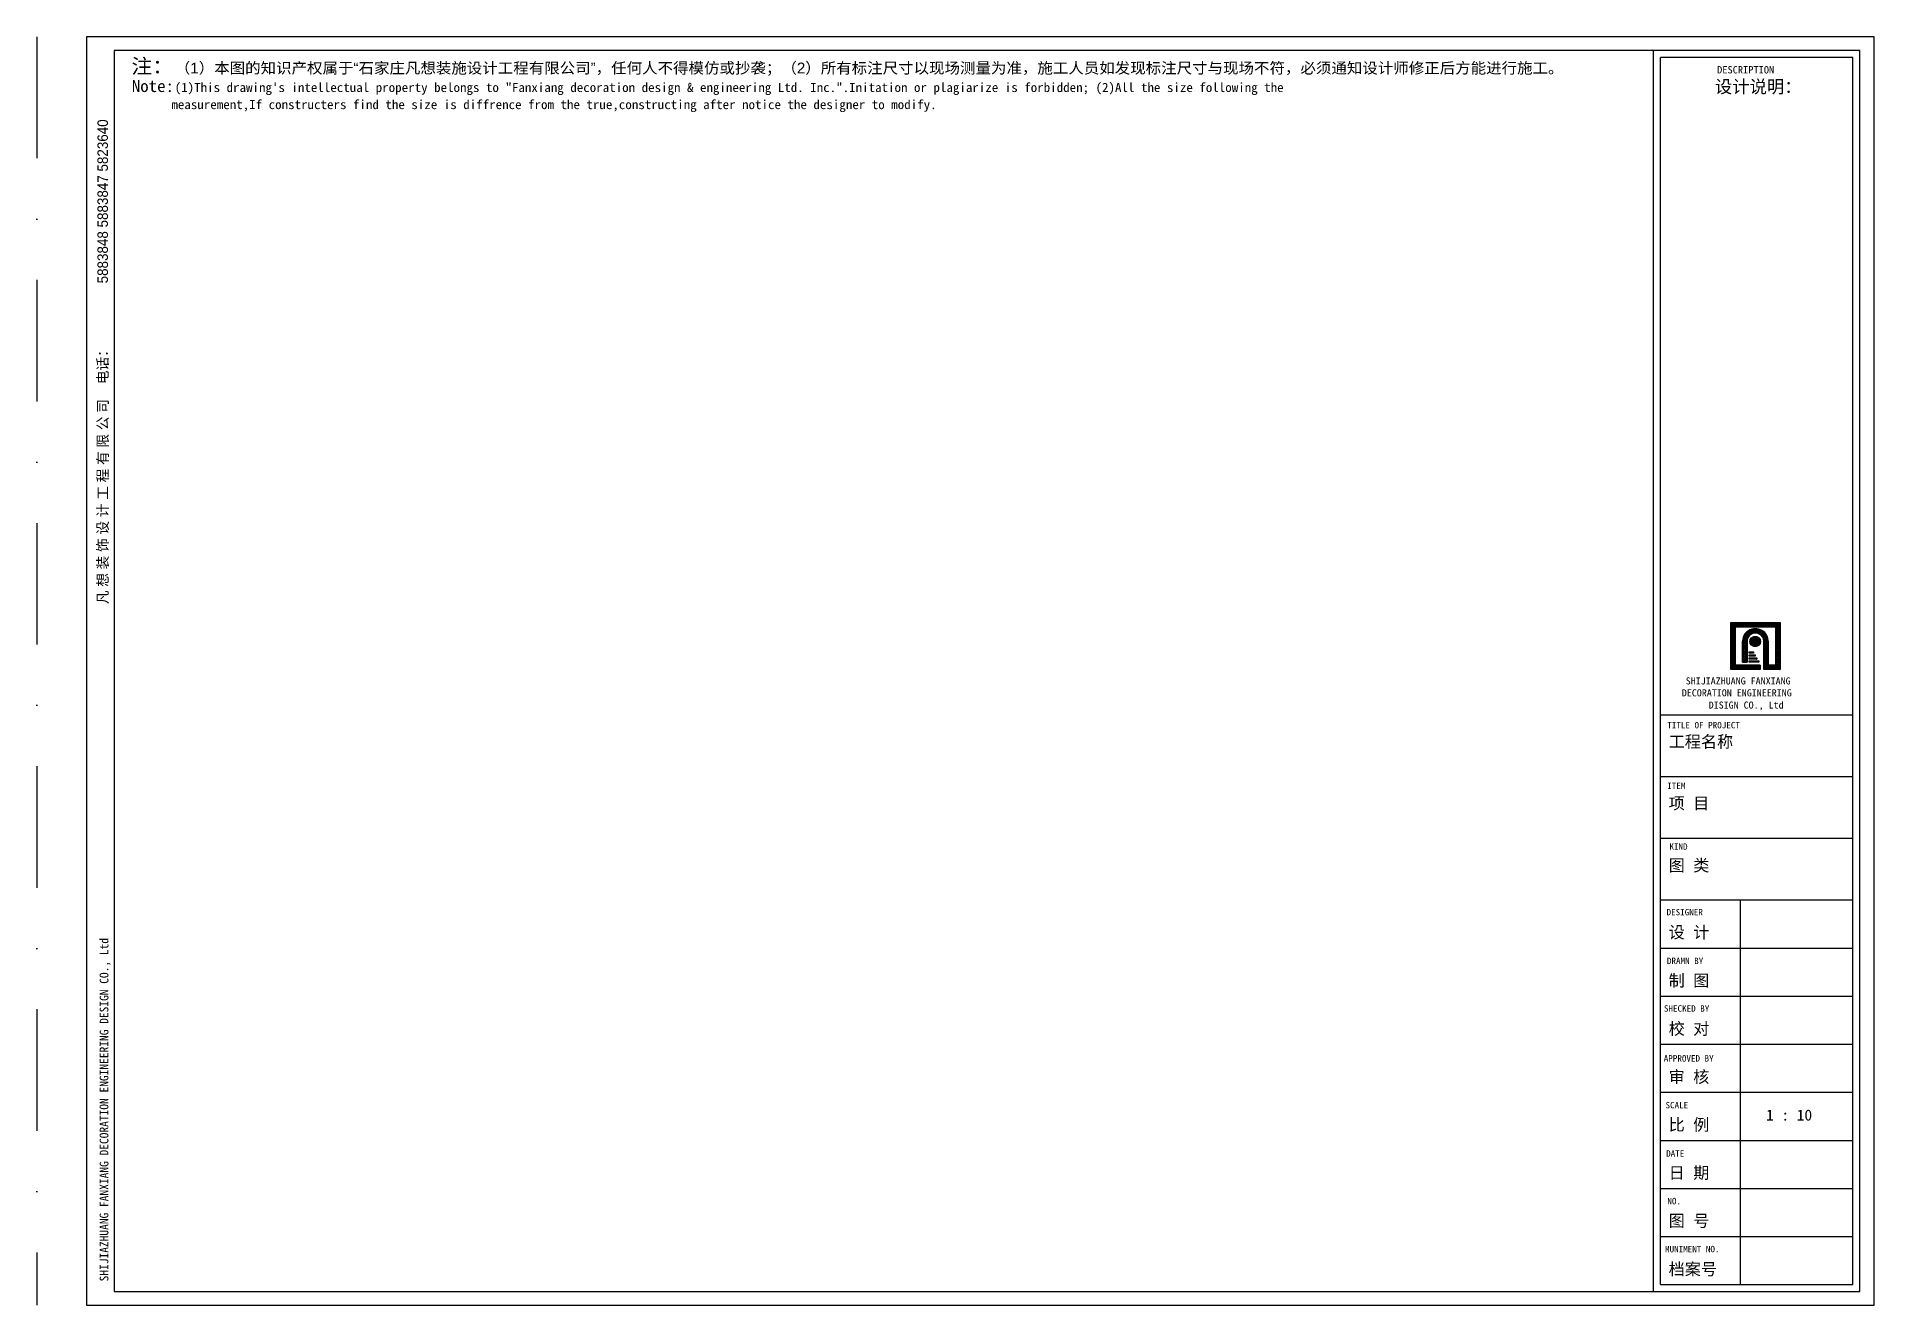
# Model space of a CAD drawing. Extents: x 24310 to 30069, y 4241 to 8217.
import ezdxf

# ---------------------------------------------------------------- set-up
doc = ezdxf.new("R2010")
doc.units = 0
doc.header["$MEASUREMENT"] = 0
doc.linetypes.add('DASHDOTX2', pattern=[50.8, 25.4, -12.7, 0, -12.7])
doc.layers.get('0').update_dxf_attribs({"linetype": 'CONTINUOUS'})
doc.layers.add('LAYER2', color=2, linetype='CONTINUOUS')
doc.styles.add('STYLE1', font='FZFSJW.TTF', dxfattribs={"height": 50})

# ---------------------------------------------------------------- blocks, each defined once
blk = doc.blocks.new('A$C1E3F493F')
h = blk.add_hatch()
h.set_pattern_fill('ANSI37', color=2, scale=3.851754, angle=180, style=0)
h.set_pattern_definition([(43.85716, (5523.365, -4149.8394), (-2.5837255, 2.4826563), []), (136.14284, (5523.365, -4149.8394), (-2.5837255, -2.4826563), [])])
edge = h.paths.add_edge_path()
edge.add_line((5412.5, 2082), (5412.5, 1992.4))
edge.add_line((5412.5, 1992.4), (5463.7, 1992.4))
edge.add_line((5463.7, 1992.4), (5463.7, 2140.5))
edge.add_line((5463.7, 2140.5), (5309.6, 2140.5))
edge.add_line((5309.6, 2140.5), (5309.6, 1992.4))
edge.add_line((5309.6, 1992.4), (5401.7, 1992.4))
edge.add_line((5401.7, 1992.4), (5401.7, 2006.1))
edge.add_line((5401.7, 2006.1), (5324, 2006.1))
edge.add_line((5324, 2006.1), (5324, 2126.7))
edge.add_line((5324, 2126.7), (5449.4, 2126.7))
edge.add_line((5449.4, 2126.7), (5449.4, 2006.1))
edge.add_line((5449.4, 2006.1), (5426.7, 2006.1))
edge.add_line((5426.7, 2006.1), (5426.7, 2082))
edge.add_ellipse((5386.6, 2082), major_axis=(40.1, 0), ratio=0.960882, start_angle=0, end_angle=180)
edge.add_line((5346.5, 2082), (5346.5, 2016))
edge.add_line((5346.5, 2016), (5360.7, 2016))
edge.add_line((5360.7, 2016), (5360.7, 2082))
edge.add_ellipse((5386.6, 2082), major_axis=(-25.9, 0), ratio=0.960882, start_angle=180, end_angle=360, ccw=False)
h = blk.add_hatch()
h.set_pattern_fill('ANSI37', color=2, scale=0.924421, angle=180, style=0)
h.set_pattern_definition([(43.857158, (5484.3925, -2406.0457), (-0.62009413, 0.5958375), []), (136.142842, (5484.3925, -2406.0457), (-0.62009413, -0.5958375), [])])
edge = h.paths.add_edge_path()
edge.add_ellipse((5385.9, 2080.9), major_axis=(-16.5, 0), ratio=0.960882, start_angle=180, end_angle=360)
edge.add_ellipse((5385.9, 2080.9), major_axis=(-16.5, 0), ratio=0.960882, start_angle=0, end_angle=180)
h = blk.add_hatch()
h.set_pattern_fill('ANSI37', color=2, scale=3.851754, angle=180, style=0)
h.set_pattern_definition([(43.85716, (5531.8573, -3495.783), (-2.5837255, 2.4826563), []), (136.14284, (5531.8573, -3495.783), (-2.5837255, -2.4826563), [])])
h.paths.add_polyline_path([(5380.8, 2044), (5380.8, 2048.1), (5367.3, 2048.1), (5367.3, 2044)])
h.paths.add_polyline_path([(5385.6, 2034.5), (5385.6, 2038.5), (5367.3, 2038.5), (5367.3, 2034.5)])
h.paths.add_polyline_path([(5390.8, 2025.5), (5390.8, 2029.5), (5367.3, 2029.5), (5367.3, 2025.5)])
h.paths.add_polyline_path([(5367.3, 2020), (5367.3, 2016), (5397.5, 2016), (5397.5, 2020)])
at = {"color": 5, "linetype": 'DASHDOTX2', "ltscale": 15}
blk.add_line((0, 3976.3), (0, 0), dxfattribs=at)
at = {"color": 5}
for p, q in [((5759.1, 3976.3), (155.7, 3976.3)), ((155.7, 3976.3), (155.7, 0)), ((5714.3, 3976.3), (4638.6, 3976.3)), ((5759.1, 0), (5759.1, 3976.3)), ((5691.9, 3911.7), (5089.3, 3911.7)), ((5089.3, 64.6), (5089.3, 3911.7)), ((5691.9, 64.6), (5691.9, 3911.7)), ((5089.3, 1851.2), (5691.9, 1851.2)), ((5089.3, 1657.5), (5691.9, 1657.5)), ((5089.3, 1463.7), (5691.9, 1463.7)), ((5089.3, 1270.4), (5691.9, 1270.4)), ((5339.6, 64.6), (5339.6, 1270.4)), ((5089.3, 1119.7), (5691.9, 1119.7)), ((5089.3, 969), (5691.9, 969)), ((5089.3, 818.2), (5691.9, 818.2)), ((5089.3, 667.5), (5691.9, 667.5)), ((5089.3, 516.8), (5691.9, 516.8)), ((5089.3, 366), (5691.9, 366)), ((5089.3, 215.3), (5691.9, 215.3)), ((5089.3, 64.6), (5691.9, 64.6)), ((155.7, 0), (5759.1, 0))]:
    blk.add_line(p, q, dxfattribs=at)
at = {"color": 1}
for p, q in [((5714.3, 3933.2), (242.8, 3933.2)), ((242.8, 3933.2), (242.8, 43.1)), ((5714.3, 43.1), (5714.3, 3933.2)), ((242.8, 43.1), (5714.3, 43.1))]:
    blk.add_line(p, q, dxfattribs=at)
at = {"color": 4}
blk.add_line((5066.9, 43.1), (5066.9, 3933.2), dxfattribs=at)
at = {"color": 2}
for p, q in [((5309.6, 1992.4), (5309.6, 2140.5)), ((5309.6, 2140.5), (5463.7, 2140.5)), ((5463.7, 2140.5), (5463.7, 1992.4)), ((5324, 2126.7), (5449.4, 2126.7)), ((5324, 2006.1), (5324, 2126.7)), ((5346.5, 2016), (5346.5, 2082)), ((5360.7, 2082), (5360.7, 2016)), ((5412.5, 1992.4), (5412.5, 2082)), ((5426.7, 2082), (5426.7, 2006.1)), ((5449.4, 2126.7), (5449.4, 2006.1)), ((5346.5, 2016), (5360.7, 2016)), ((5367.3, 2044), (5367.3, 2048.1)), ((5367.3, 2048.1), (5380.8, 2048.1)), ((5380.8, 2044), (5367.3, 2044)), ((5367.3, 2034.5), (5367.3, 2038.5)), ((5367.3, 2038.5), (5385.6, 2038.5)), ((5385.6, 2034.5), (5367.3, 2034.5)), ((5367.3, 2025.5), (5367.3, 2029.5)), ((5367.3, 2029.5), (5390.8, 2029.5)), ((5390.8, 2025.5), (5367.3, 2025.5)), ((5367.3, 2016), (5367.3, 2020)), ((5367.3, 2020), (5397.5, 2020)), ((5397.5, 2016), (5367.3, 2016)), ((5380.8, 2048.1), (5380.8, 2044)), ((5385.6, 2038.5), (5385.6, 2034.5)), ((5390.8, 2029.5), (5390.8, 2025.5)), ((5397.5, 2020), (5397.5, 2016)), ((5401.7, 1992.4), (5309.6, 1992.4)), ((5401.7, 2006.1), (5324, 2006.1)), ((5401.7, 2006.1), (5401.7, 1992.4)), ((5463.7, 1992.4), (5412.5, 1992.4)), ((5449.4, 2006.1), (5426.7, 2006.1))]:
    blk.add_line(p, q, dxfattribs=at)
blk.add_ellipse((5385.9, 2080.9), major_axis=(-16.5, 0), ratio=0.960882, dxfattribs=at)
at = {"layer": 'LAYER2'}
for major_axis, start_param, end_param in [((40.3, 0), 6.198444, 9.542258), ((-26, 0), 3.141593, 6.384496)]:
    blk.add_ellipse((5386.5, 2082), major_axis=major_axis, ratio=0.960882, start_param=start_param, end_param=end_param, dxfattribs=at)
at = {"color": 2, "style": 'STYLE1', "width": 1.04071}
for s, height, p in [('注：', 45.94, (296.8, 3861.2)), ('（1）本图的知识产权属于“石家庄凡想装施设计工程有限公司”，任何人不得模仿或抄袭；（2）所有标注尺寸以现场测量为准，施工人员如发现标注尺寸与现场不符，必须通知设计师修正后方能进行施工。', 34.165, (432.7, 3861.2))]:
    blk.add_text(s, height=height, dxfattribs=at).set_placement(p)
at = {"color": 2, "width": 1.04071}
for s, height, p in [('DESCRIPTION', 22.968, (5266.6, 3861.3)), ('设计说明：', 40.19, (5259.5, 3799.9)), ('SHIJIAZHUANG FANXIANG ', 22.117, (5168.2, 1946)), ('DECORATION ENGINEERING', 22.117, (5156, 1908.7)), ('DISIGN CO., Ltd', 22.117, (5240.1, 1870.4)), ('工程名称', 37.32, (5114.8, 1748.1)), ('项 目', 37.32, (5114.8, 1554.9)), ('图 类', 37.32, (5114.8, 1360.3)), ('设 计', 37.32, (5114.8, 1150.6)), ('制 图', 37.32, (5114.8, 999.2)), ('校 对', 37.32, (5114.8, 848.3)), ('审 核', 37.32, (5114.8, 697.4)), ('比 例', 37.32, (5114.8, 547.5)), ('日 期', 37.32, (5114.8, 396.7)), ('图 号', 37.32, (5114.8, 246.2)), ('档案号', 37.32, (5114.8, 94.7))]:
    blk.add_text(s, height=height, dxfattribs=at).set_placement(p)
at = {"color": 5, "width": 1.04071}
for s, height, p in [('Note:', 37.32, (297.9, 3803.1)), ('(1)This drawing\'s intellectual property belongs to "Fanxiang decoration design & engineering Ltd. Inc.".Initation or plagiarize is forbidden; (2)All the size following the ', 28.7097, (432.3, 3803.1)), ('      measurement,If constructers find the size is diffrence from the true,constructing after notice the designer to modify.', 28.7097, (300, 3749.5)), ('TITLE OF PROJECT', 20.097, (5110.4, 1808.5)), ('ITEM', 20.1, (5110.3, 1618)), ('KIND', 20.1, (5117.1, 1427.7)), ('DESIGNER', 20.1, (5108.1, 1222.3)), ('DRAMN BY', 20.1, (5109.3, 1069.5)), ('SHECKED BY', 20.1, (5099.8, 920.4)), ('APPROVED BY', 20.097, (5099.3, 763.9)), ('SCALE', 20.1, (5104.8, 617.3)), ('DATE', 20.1, (5106.8, 465.7)), ('NO.', 20.1, (5110.7, 316.6)), ('MUNIMENT NO.', 20.097, (5103.3, 166.2))]:
    blk.add_text(s, height=height, dxfattribs=at).set_placement(p)
at = {"color": 2, "style": 'STYLE1', "width": 0.960882}
for s, p in [('5883848 5883847 5823640', (223, 3203.3)), ('凡 想 装 饰 设 计 工 程 有 限 公 司    电话：', (223, 2197.7))]:
    blk.add_text(s, height=32.703, rotation=90, dxfattribs=at).set_placement(p)
at = {"color": 2, "width": 0.960882}
blk.add_text('SHIJIAZHUANG FANXIANG DECORATION ENGINEERING DESIGN CO., Ltd', height=27.447, rotation=90, dxfattribs=at).set_placement((224.6, 74.8))

msp = doc.modelspace()

# ---------------------------------------------------------------- block references
msp.add_blockref('A$C1E3F493F', (24309.7, 4240.7))

# ---------------------------------------------------------------- texts
at = {"color": 4, "width": 1.02}
msp.add_text('1 : 10', height=34.66, dxfattribs=at).set_placement((29729.8, 4819.6))

doc.saveas('drawing.dxf')
